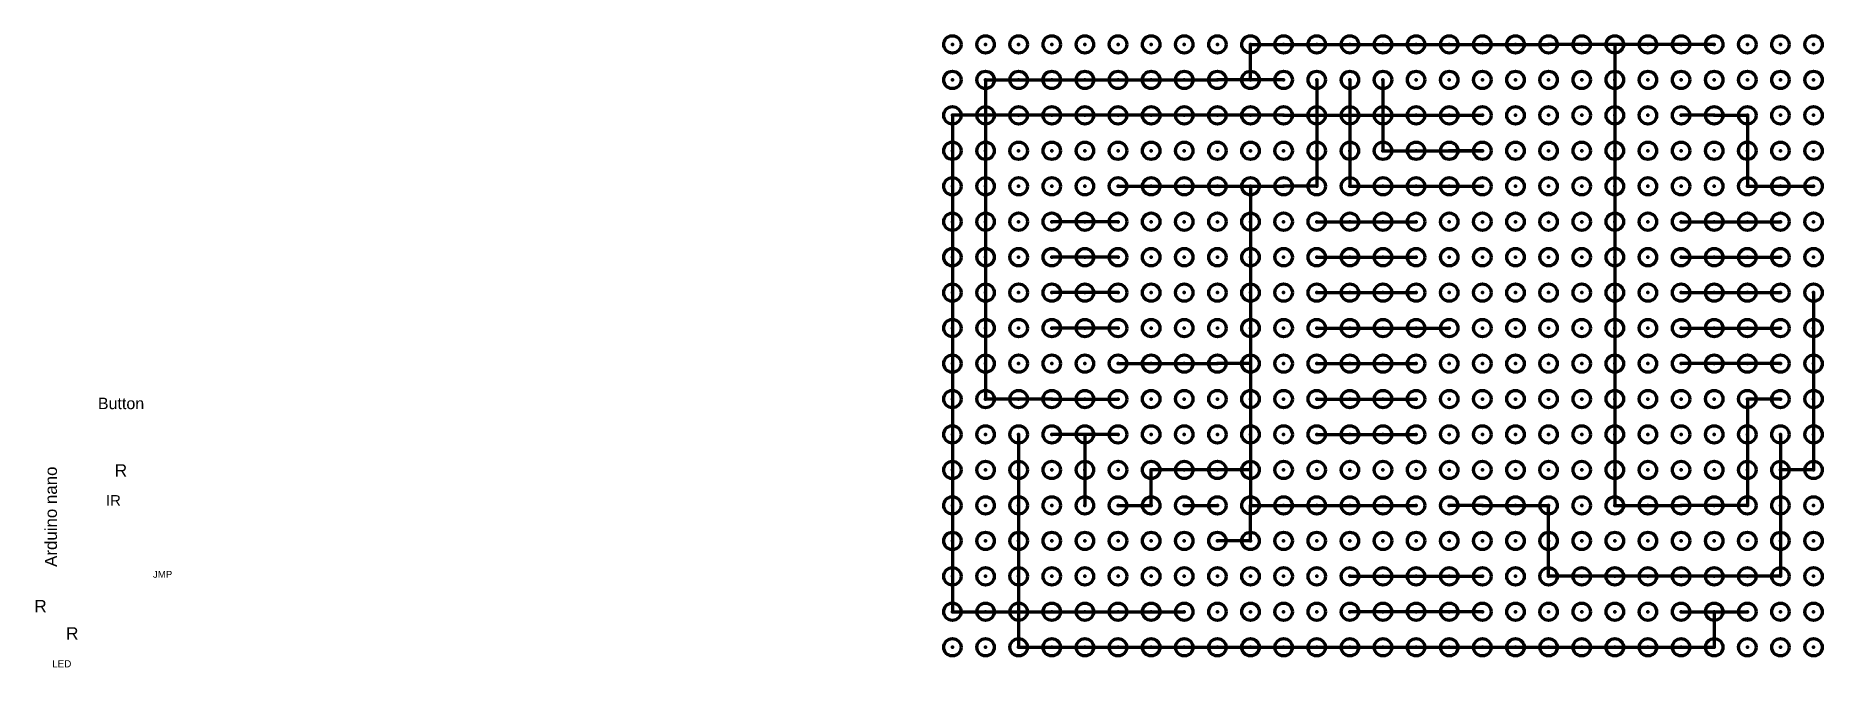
# Model space of a CAD drawing. Header units: millimetres. Extents: x 2182 to 2592, y 2094 to 2239.
import ezdxf

# ---------------------------------------------------------------- set-up
doc = ezdxf.new("R2010")
doc.units = ezdxf.units.MM
doc.header["$PDMODE"] = 32
doc.header["$PDSIZE"] = 4
doc.styles.get("Standard").update_dxf_attribs({"font": 'arial.ttf'})

msp = doc.modelspace()

# ---------------------------------------------------------------- linework, layer by layer
at = {"color": 1, "linetype": 'ByBlock', "lineweight": 70}
for p, q in [((2460.93, 2229.16), (2460.93, 2237.32)), ((2460.93, 2237.32), (2468.55, 2237.32)), ((2468.55, 2237.32), (2529.46, 2237.32)), ((2537.08, 2237.32), (2529.46, 2237.32)), ((2544.69, 2237.32), (2537.08, 2237.32)), ((2544.69, 2237.32), (2544.69, 2131.26)), ((2567.53, 2237.32), (2544.69, 2237.32)), ((2400.02, 2229.16), (2453.32, 2229.16)), ((2400.02, 2229.16), (2400.02, 2155.73)), ((2468.55, 2229.16), (2460.93, 2229.16)), ((2407.63, 2155.73), (2400.02, 2155.73)), ((2415.25, 2155.73), (2407.63, 2155.73)), ((2582.76, 2155.73), (2575.15, 2155.73)), ((2575.15, 2155.73), (2575.15, 2131.26)), ((2407.63, 2147.58), (2407.63, 2098.63)), ((2544.69, 2131.26), (2559.92, 2131.26)), ((2575.15, 2131.26), (2559.92, 2131.26)), ((2559.92, 2106.79), (2575.15, 2106.79)), ((2567.53, 2106.79), (2567.53, 2098.63)), ((2407.63, 2098.63), (2567.53, 2098.63))]:
    msp.add_line(p, q, dxfattribs=at)
at = {"color": 1, "lineweight": 70}
msp.add_line((2460.93, 2229.16), (2453.32, 2229.16), dxfattribs=at)
at = {"color": 3, "linetype": 'ByBlock', "lineweight": 70}
for p, q in [((2476.16, 2229.16), (2476.16, 2204.68)), ((2430.47, 2204.68), (2468.55, 2204.68)), ((2460.93, 2204.68), (2460.93, 2131.26)), ((2476.16, 2204.68), (2468.55, 2204.68)), ((2590.38, 2180.21), (2590.38, 2139.42)), ((2430.47, 2163.89), (2453.32, 2163.89)), ((2460.93, 2163.89), (2453.32, 2163.89)), ((2582.76, 2147.58), (2582.76, 2114.94)), ((2590.38, 2139.42), (2582.76, 2139.42)), ((2460.93, 2131.26), (2499, 2131.26)), ((2460.93, 2123.1), (2460.93, 2131.26)), ((2514.23, 2131.26), (2506.62, 2131.26)), ((2514.23, 2131.26), (2529.46, 2131.26)), ((2529.46, 2114.94), (2529.46, 2131.26)), ((2460.93, 2123.1), (2453.32, 2123.1)), ((2559.92, 2114.94), (2529.46, 2114.94)), ((2582.76, 2114.94), (2559.92, 2114.94))]:
    msp.add_line(p, q, dxfattribs=at)
at = {"color": 4, "linetype": 'ByBlock', "lineweight": 70}
for p, q in [((2483.78, 2229.16), (2483.78, 2204.68)), ((2491.39, 2229.16), (2491.39, 2221)), ((2392.4, 2221), (2392.4, 2106.79)), ((2468.55, 2221), (2407.63, 2221)), ((2491.39, 2221), (2491.39, 2212.84)), ((2506.62, 2221), (2514.23, 2221)), ((2567.53, 2221), (2559.92, 2221)), ((2567.53, 2221), (2575.15, 2221)), ((2575.15, 2221), (2575.15, 2204.68)), ((2491.39, 2212.84), (2499, 2212.84)), ((2499, 2212.84), (2514.23, 2212.84)), ((2514.23, 2212.84), (2506.62, 2212.84)), ((2483.78, 2204.68), (2491.39, 2204.68)), ((2491.39, 2204.68), (2514.23, 2204.68)), ((2575.15, 2204.68), (2590.38, 2204.68)), ((2430.47, 2196.53), (2415.25, 2196.53)), ((2476.16, 2196.53), (2499, 2196.53)), ((2430.47, 2188.37), (2415.25, 2188.37)), ((2476.16, 2188.37), (2499, 2188.37)), ((2430.47, 2180.21), (2415.25, 2180.21)), ((2476.16, 2180.21), (2499, 2180.21)), ((2430.47, 2172.05), (2415.25, 2172.05)), ((2476.16, 2172.05), (2506.62, 2172.05)), ((2476.16, 2163.89), (2499, 2163.89)), ((2415.25, 2155.73), (2430.47, 2155.73)), ((2476.16, 2155.73), (2499, 2155.73)), ((2476.16, 2147.58), (2499, 2147.58)), ((2445.7, 2131.26), (2453.32, 2131.26)), ((2392.4, 2106.79), (2400.02, 2106.79)), ((2415.25, 2106.79), (2422.86, 2106.79))]:
    msp.add_line(p, q, dxfattribs=at)
at = {"color": 5, "linetype": 'ByBlock', "lineweight": 70}
for p, q in [((2407.63, 2221), (2392.4, 2221)), ((2468.55, 2221), (2506.62, 2221)), ((2430.47, 2147.58), (2415.25, 2147.58)), ((2400.02, 2106.79), (2415.25, 2106.79))]:
    msp.add_line(p, q, dxfattribs=at)
at = {"color": 4, "lineweight": 70, "ltscale": 3}
for p, q in [((2559.92, 2196.53), (2582.76, 2196.53)), ((2559.92, 2188.37), (2582.76, 2188.37)), ((2559.92, 2180.21), (2582.76, 2180.21)), ((2559.92, 2172.05), (2582.76, 2172.05)), ((2582.76, 2163.89), (2559.92, 2163.89))]:
    msp.add_line(p, q, dxfattribs=at)
at = {"color": 4, "linetype": 'ByBlock', "lineweight": 211}
for p, q in [((2422.86, 2147.58), (2422.86, 2131.26)), ((2483.78, 2114.94), (2514.23, 2114.94)), ((2422.86, 2106.79), (2445.7, 2106.79)), ((2514.23, 2106.79), (2483.78, 2106.79))]:
    msp.add_line(p, q, dxfattribs=at)
at = {"color": 3, "linetype": 'ByBlock', "lineweight": 211}
for p, q in [((2460.93, 2139.42), (2438.09, 2139.42)), ((2438.09, 2131.26), (2438.09, 2139.42)), ((2430.47, 2131.26), (2438.09, 2131.26))]:
    msp.add_line(p, q, dxfattribs=at)
at = {"lineweight": 70}
for p in [(2392.4, 2237.32), (2400.02, 2237.32), (2407.63, 2237.32), (2415.25, 2237.32), (2422.86, 2237.32), (2430.47, 2237.32), (2438.09, 2237.32), (2445.7, 2237.32), (2453.32, 2237.32), (2460.93, 2237.32), (2468.55, 2237.32), (2476.16, 2237.32), (2483.78, 2237.32), (2491.39, 2237.32), (2499, 2237.32), (2506.62, 2237.32), (2514.23, 2237.32), (2521.85, 2237.32), (2529.46, 2237.32), (2537.08, 2237.32), (2544.69, 2237.32), (2552.3, 2237.32), (2559.92, 2237.32), (2575.15, 2237.32), (2582.76, 2237.32), (2392.4, 2229.16), (2400.02, 2229.16), (2407.63, 2229.16), (2415.25, 2229.16), (2422.86, 2229.16), (2430.47, 2229.16), (2438.09, 2229.16), (2445.7, 2229.16), (2506.62, 2229.16), (2514.23, 2229.16), (2521.85, 2229.16), (2529.46, 2229.16), (2537.08, 2229.16), (2544.69, 2229.16), (2552.3, 2229.16), (2559.92, 2229.16), (2567.53, 2229.16), (2575.15, 2229.16), (2582.76, 2229.16), (2590.38, 2229.16), (2400.02, 2221), (2415.25, 2221), (2422.86, 2221), (2430.47, 2221), (2438.09, 2221), (2445.7, 2221), (2453.32, 2221), (2460.93, 2221), (2476.16, 2221), (2483.78, 2221), (2491.39, 2221), (2499, 2221), (2521.85, 2221), (2529.46, 2221), (2537.08, 2221), (2544.69, 2221), (2552.3, 2221), (2575.15, 2221), (2582.76, 2221), (2392.4, 2212.84), (2400.02, 2212.84), (2407.63, 2212.84), (2415.25, 2212.84), (2422.86, 2212.84), (2430.47, 2212.84), (2438.09, 2212.84), (2445.7, 2212.84), (2453.32, 2212.84), (2460.93, 2212.84), (2468.55, 2212.84), (2476.16, 2212.84), (2483.78, 2212.84), (2491.39, 2212.84), (2499, 2212.84), (2506.62, 2212.84), (2521.85, 2212.84), (2529.46, 2212.84), (2537.08, 2212.84), (2544.69, 2212.84), (2552.3, 2212.84), (2567.53, 2212.84), (2575.15, 2212.84), (2582.76, 2212.84), (2590.38, 2212.84), (2392.4, 2204.68), (2400.02, 2204.68), (2407.63, 2204.68), (2415.25, 2204.68), (2422.86, 2204.68), (2438.09, 2204.68), (2445.7, 2204.68), (2453.32, 2204.68), (2460.93, 2204.68), (2468.55, 2204.68), (2483.78, 2204.68), (2491.39, 2204.68), (2499, 2204.68), (2506.62, 2204.68), (2521.85, 2204.68), (2529.46, 2204.68), (2537.08, 2204.68), (2544.69, 2204.68), (2552.3, 2204.68), (2567.53, 2204.68), (2575.15, 2204.68), (2582.76, 2204.68), (2392.4, 2196.53), (2400.02, 2196.53), (2407.63, 2196.53), (2422.86, 2196.53), (2438.09, 2196.53), (2445.7, 2196.53), (2453.32, 2196.53), (2460.93, 2196.53), (2468.55, 2196.53), (2483.78, 2196.53), (2491.39, 2196.53), (2499, 2196.53), (2506.62, 2196.53), (2521.85, 2196.53), (2529.46, 2196.53), (2537.08, 2196.53), (2544.69, 2196.53), (2552.3, 2196.53), (2567.53, 2196.53), (2575.15, 2196.53), (2590.38, 2196.53), (2392.4, 2188.37), (2400.02, 2188.37), (2407.63, 2188.37), (2422.86, 2188.37), (2438.09, 2188.37), (2445.7, 2188.37), (2453.32, 2188.37), (2460.93, 2188.37), (2468.55, 2188.37), (2483.78, 2188.37), (2491.39, 2188.37), (2499, 2188.37), (2506.62, 2188.37), (2521.85, 2188.37), (2529.46, 2188.37), (2537.08, 2188.37), (2544.69, 2188.37), (2552.3, 2188.37), (2567.53, 2188.37), (2575.15, 2188.37), (2590.38, 2188.37), (2392.4, 2180.21), (2400.02, 2180.21), (2407.63, 2180.21), (2422.86, 2180.21), (2438.09, 2180.21), (2445.7, 2180.21), (2453.32, 2180.21), (2460.93, 2180.21), (2468.55, 2180.21), (2483.78, 2180.21), (2491.39, 2180.21), (2499, 2180.21), (2506.62, 2180.21), (2521.85, 2180.21), (2529.46, 2180.21), (2537.08, 2180.21), (2544.69, 2180.21), (2552.3, 2180.21), (2567.53, 2180.21), (2575.15, 2180.21), (2392.4, 2172.05), (2400.02, 2172.05), (2407.63, 2172.05), (2422.86, 2172.05), (2438.09, 2172.05), (2445.7, 2172.05), (2453.32, 2172.05), (2460.93, 2172.05), (2468.55, 2172.05), (2483.78, 2172.05), (2491.39, 2172.05), (2499, 2172.05), (2506.62, 2172.05), (2521.85, 2172.05), (2529.46, 2172.05), (2537.08, 2172.05), (2544.69, 2172.05), (2552.3, 2172.05), (2567.53, 2172.05), (2575.15, 2172.05), (2590.38, 2172.05), (2392.4, 2163.89), (2400.02, 2163.89), (2407.63, 2163.89), (2422.86, 2163.89), (2438.09, 2163.89), (2445.7, 2163.89), (2453.32, 2163.89), (2460.93, 2163.89), (2468.55, 2163.89), (2483.78, 2163.89), (2491.39, 2163.89), (2499, 2163.89), (2506.62, 2163.89), (2521.85, 2163.89), (2529.46, 2163.89), (2537.08, 2163.89), (2544.69, 2163.89), (2552.3, 2163.89), (2567.53, 2163.89), (2575.15, 2163.89), (2590.38, 2163.89), (2392.4, 2155.73), (2400.02, 2155.73), (2407.63, 2155.73), (2422.86, 2155.73), (2438.09, 2155.73), (2445.7, 2155.73), (2453.32, 2155.73), (2460.93, 2155.73), (2468.55, 2155.73), (2483.78, 2155.73), (2491.39, 2155.73), (2499, 2155.73), (2506.62, 2155.73), (2521.85, 2155.73), (2529.46, 2155.73), (2537.08, 2155.73), (2544.69, 2155.73), (2552.3, 2155.73), (2567.53, 2155.73), (2575.15, 2155.73), (2590.38, 2155.73), (2392.4, 2147.58), (2400.02, 2147.58), (2422.86, 2147.58), (2438.09, 2147.58), (2445.7, 2147.58), (2453.32, 2147.58), (2460.93, 2147.58), (2468.55, 2147.58), (2483.78, 2147.58), (2491.39, 2147.58), (2499, 2147.58), (2506.62, 2147.58), (2521.85, 2147.58), (2529.46, 2147.58), (2537.08, 2147.58), (2544.69, 2147.58), (2552.3, 2147.58), (2567.53, 2147.58), (2575.15, 2147.58), (2590.38, 2147.58), (2392.4, 2139.42), (2400.02, 2139.42), (2407.63, 2139.42), (2415.25, 2139.42), (2422.86, 2139.42), (2430.47, 2139.42), (2438.09, 2139.42), (2445.7, 2139.42), (2453.32, 2139.42), (2460.93, 2139.42), (2468.55, 2139.42), (2476.16, 2139.42), (2483.78, 2139.42), (2491.39, 2139.42), (2499, 2139.42), (2506.62, 2139.42), (2521.85, 2139.42), (2529.46, 2139.42), (2537.08, 2139.42), (2544.69, 2139.42), (2552.3, 2139.42), (2567.53, 2139.42), (2575.15, 2139.42), (2582.76, 2139.42), (2590.38, 2139.42), (2392.4, 2131.26), (2400.02, 2131.26), (2407.63, 2131.26), (2415.25, 2131.26), (2422.86, 2131.26), (2438.09, 2131.26), (2460.93, 2131.26), (2468.55, 2131.26), (2476.16, 2131.26), (2483.78, 2131.26), (2491.39, 2131.26), (2499, 2131.26), (2506.62, 2131.26), (2521.85, 2131.26), (2529.46, 2131.26), (2537.08, 2131.26), (2544.69, 2131.26), (2552.3, 2131.26), (2567.53, 2131.26), (2575.15, 2131.26), (2582.76, 2131.26), (2590.38, 2131.26), (2392.4, 2123.1), (2400.02, 2123.1), (2407.63, 2123.1), (2415.25, 2123.1), (2422.86, 2123.1), (2430.47, 2123.1), (2438.09, 2123.1), (2445.7, 2123.1), (2460.93, 2123.1), (2468.55, 2123.1), (2476.16, 2123.1), (2483.78, 2123.1), (2491.39, 2123.1), (2499, 2123.1), (2506.62, 2123.1), (2521.85, 2123.1), (2529.46, 2123.1), (2537.08, 2123.1), (2544.69, 2123.1), (2552.3, 2123.1), (2567.53, 2123.1), (2575.15, 2123.1), (2582.76, 2123.1), (2590.38, 2123.1), (2392.4, 2114.94), (2400.02, 2114.94), (2407.63, 2114.94), (2415.25, 2114.94), (2422.86, 2114.94), (2430.47, 2114.94), (2438.09, 2114.94), (2445.7, 2114.94), (2468.55, 2114.94), (2476.16, 2114.94), (2491.39, 2114.94), (2499, 2114.94), (2506.62, 2114.94), (2521.85, 2114.94), (2529.46, 2114.94), (2537.08, 2114.94), (2544.69, 2114.94), (2552.3, 2114.94), (2567.53, 2114.94), (2582.76, 2114.94), (2590.38, 2114.94), (2392.4, 2106.79), (2407.63, 2106.79), (2422.86, 2106.79), (2430.47, 2106.79), (2438.09, 2106.79), (2468.55, 2106.79), (2476.16, 2106.79), (2491.39, 2106.79), (2499, 2106.79), (2506.62, 2106.79), (2521.85, 2106.79), (2529.46, 2106.79), (2537.08, 2106.79), (2544.69, 2106.79), (2552.3, 2106.79), (2567.53, 2106.79), (2582.76, 2106.79), (2590.38, 2106.79), (2392.4, 2098.63), (2392.4, 2098.63), (2400.02, 2098.63), (2407.63, 2098.63), (2415.25, 2098.63), (2422.86, 2098.63), (2430.47, 2098.63), (2438.09, 2098.63), (2445.7, 2098.63), (2453.32, 2098.63), (2460.93, 2098.63), (2468.55, 2098.63), (2476.16, 2098.63), (2483.78, 2098.63), (2491.39, 2098.63), (2499, 2098.63), (2506.62, 2098.63), (2514.23, 2098.63), (2521.85, 2098.63), (2529.46, 2098.63), (2537.08, 2098.63), (2544.69, 2098.63), (2552.3, 2098.63), (2559.92, 2098.63), (2567.53, 2098.63), (2575.15, 2098.63), (2582.76, 2098.63), (2590.38, 2098.63)]:
    msp.add_point(p, dxfattribs=at)
at = {"color": 2, "lineweight": 70, "true_color": 0xf1eb1f}
for p in [(2567.53, 2237.32), (2590.38, 2237.32), (2453.32, 2229.16), (2460.93, 2229.16), (2468.55, 2229.16), (2476.16, 2229.16), (2483.78, 2229.16), (2491.39, 2229.16), (2499, 2229.16), (2392.4, 2221), (2407.63, 2221), (2468.55, 2221), (2514.23, 2221), (2559.92, 2221), (2567.53, 2221), (2590.38, 2221), (2514.23, 2212.84), (2559.92, 2212.84), (2430.47, 2204.68), (2476.16, 2204.68), (2514.23, 2204.68), (2559.92, 2204.68), (2590.38, 2204.68), (2415.25, 2196.53), (2430.47, 2196.53), (2476.16, 2196.53), (2514.23, 2196.53), (2559.92, 2196.53), (2582.76, 2196.53), (2415.25, 2188.37), (2430.47, 2188.37), (2476.16, 2188.37), (2514.23, 2188.37), (2559.92, 2188.37), (2582.76, 2188.37), (2415.25, 2180.21), (2430.47, 2180.21), (2476.16, 2180.21), (2514.23, 2180.21), (2559.92, 2180.21), (2582.76, 2180.21), (2590.38, 2180.21), (2415.25, 2172.05), (2430.47, 2172.05), (2476.16, 2172.05), (2514.23, 2172.05), (2559.92, 2172.05), (2582.76, 2172.05), (2415.25, 2163.89), (2430.47, 2163.89), (2476.16, 2163.89), (2514.23, 2163.89), (2559.92, 2163.89), (2582.76, 2163.89), (2415.25, 2155.73), (2430.47, 2155.73), (2476.16, 2155.73), (2514.23, 2155.73), (2559.92, 2155.73), (2582.76, 2155.73), (2407.63, 2147.58), (2415.25, 2147.58), (2430.47, 2147.58), (2476.16, 2147.58), (2514.23, 2147.58), (2559.92, 2147.58), (2582.76, 2147.58), (2514.23, 2139.42), (2559.92, 2139.42), (2422.86, 2131.26), (2430.47, 2131.26), (2514.23, 2131.26), (2559.92, 2131.26), (2514.23, 2123.1), (2559.92, 2123.1), (2514.23, 2114.94), (2559.92, 2114.94), (2575.15, 2114.94), (2400.02, 2106.79), (2415.25, 2106.79), (2514.23, 2106.79), (2559.92, 2106.79), (2575.15, 2106.79)]:
    msp.add_point(p, dxfattribs=at)
at = {"color": 2, "lineweight": 70}
for p in [(2506.62, 2221), (2445.7, 2131.26), (2453.32, 2131.26), (2460.93, 2131.26), (2453.32, 2123.1), (2453.32, 2114.94), (2460.93, 2114.94), (2483.78, 2114.94), (2483.78, 2114.94), (2445.7, 2106.79), (2453.32, 2106.79), (2460.93, 2106.79), (2483.78, 2106.79), (2483.78, 2106.79)]:
    msp.add_point(p, dxfattribs=at)

# ---------------------------------------------------------------- texts
at = {"color": 3, "linetype": 'ByBlock', "lineweight": 211}
for s, height, p in [('Button', 2.637, (2195.95, 2153.4)), ('R', 2.84, (2199.82, 2137.89)), ('IR', 2.434, (2197.83, 2131.19)), ('R', 2.84, (2181.33, 2106.66)), ('R', 2.84, (2188.63, 2100.39)), ('LED', 1.623, (2185.44, 2094.01))]:
    msp.add_text(s, height=height, dxfattribs=at).set_placement(p)
at = {"color": 220, "linetype": 'ByBlock', "lineweight": 211, "true_color": 0xf10ec0}
msp.add_text('Arduino nano', height=2.7778, rotation=90, dxfattribs=at).set_placement((2186.53, 2117.11))
at = {"color": 1, "linetype": 'ByBlock', "lineweight": 211}
msp.add_text('JMP', height=1.592, dxfattribs=at).set_placement((2208.6, 2114.61))

doc.saveas('drawing.dxf')
